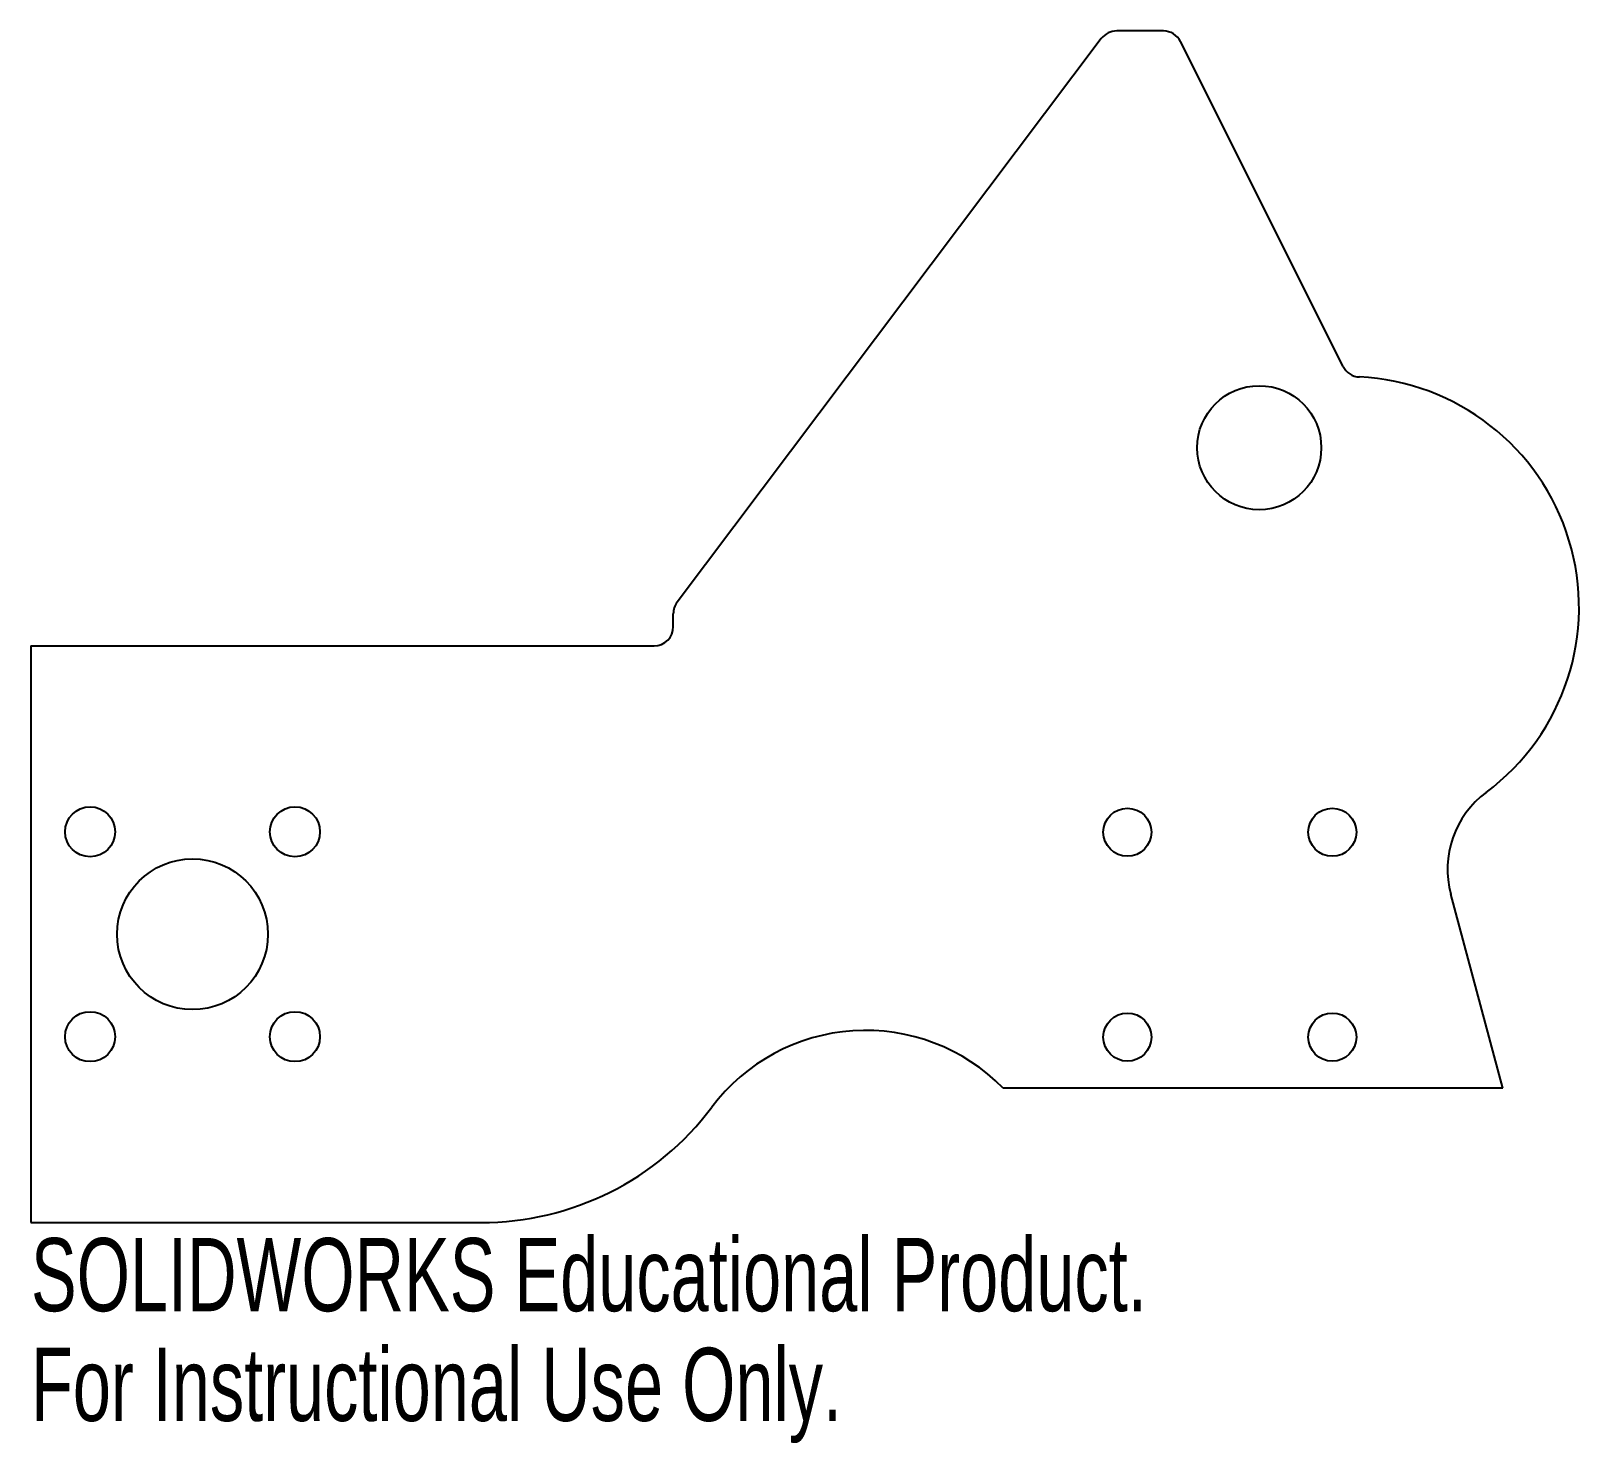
# Model space of a CAD drawing. Header units: inches. Extents: x 0.33 to 4.35, y -0.57 to 3.1.
import ezdxf

# ---------------------------------------------------------------- set-up
doc = ezdxf.new("R2010")
doc.units = ezdxf.units.IN
doc.header["$MEASUREMENT"] = 0
doc.styles.add('SLDTEXTSTYLE0', font='TXT', dxfattribs={"width": 0.7})

msp = doc.modelspace()

# ---------------------------------------------------------------- linework, layer by layer
at = {"color": 7, "linetype": 'Continuous', "lineweight": 25}
for p, q in [((3.2739, 3.0992), (3.1526, 3.0992)), ((3.1127, 3.0793), (2.01, 1.6134)), ((3.7412, 2.2269), (3.3186, 3.0716)), ((2, 1.55), (2, 1.5833)), ((0.33, 1.5), (1.95, 1.5)), ((0.33, 1.5), (0.33, 0)), ((4.1562, 0.35), (4.0212, 0.8539)), ((4.1562, 0.35), (2.8571, 0.35)), ((0.33, 0), (1.5, 0))]:
    msp.add_line(p, q, dxfattribs=at)
for centre, radius in [((3.5232, 2.0153), 0.1613), ((0.4836, 1.0164), 0.065), ((1.0164, 1.0164), 0.065), ((3.1804, 1.0153), 0.0625), ((3.7132, 1.0153), 0.0625), ((0.75, 0.75), 0.196), ((0.4836, 0.4836), 0.065), ((1.0164, 0.4836), 0.065), ((3.1804, 0.4824), 0.0625), ((3.7132, 0.4824), 0.0625)]:
    msp.add_circle(centre, radius, dxfattribs=at)
for centre, radius, start, end in [((3.1526, 3.0492), 0.05, 90, 143.0495), ((3.2739, 3.0492), 0.05, 26.5793, 90), ((3.7859, 2.2492), 0.05, 206.5793, 267.2426), ((3.7546, 1.6), 0.6, 306.7073, 87.2426), ((2.05, 1.5833), 0.05, 143.0495, 180), ((1.95, 1.55), 0.05, 270, 0), ((4.2627, 0.9186), 0.25, 126.7073, 195), ((2.5, 0), 0.5, 44.427, 143.1301), ((1.5, 0.75), 0.75, 270, 323.1301)]:
    msp.add_arc(centre, radius, start, end, dxfattribs=at)

# ---------------------------------------------------------------- texts
at = {"color": 7, "linetype": 'Continuous', "char_height": 0.1903, "attachment_point": 1, "style": 'SLDTEXTSTYLE0'}
for s, insert in [('SOLIDWORKS Educational Product.', (0.33, -0.0401)), ('For Instructional Use Only.', (0.33, -0.3256))]:
    msp.add_mtext(s, dxfattribs=dict(at, insert=insert))

doc.saveas('drawing.dxf')
